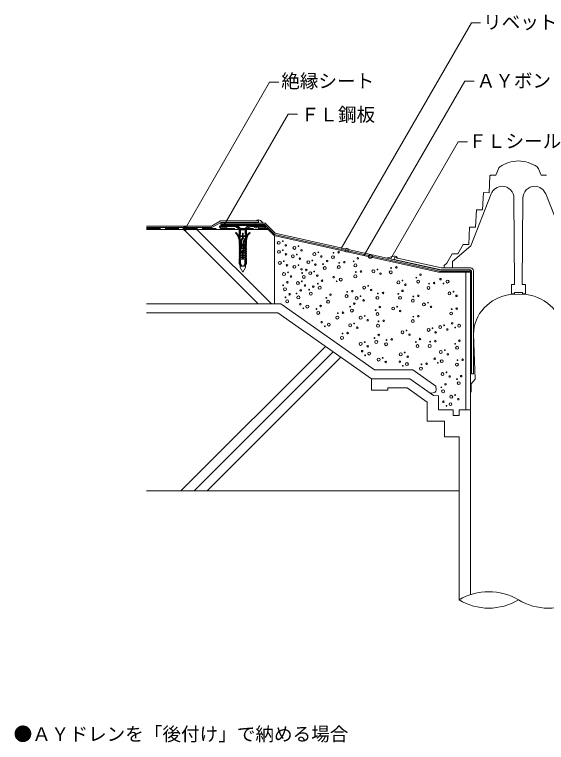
# Model space of a CAD drawing. Units: millimetres, scale not verified. Extents: x -561 to 705, y -497 to 401.
# Drawn here: x -561 to 11, y -381 to 401 of the extents above; entities that cross this region are included whole.
import ezdxf
from ezdxf.enums import TextEntityAlignment as Align

# ---------------------------------------------------------------- set-up
doc = ezdxf.new("R2010")
doc.units = ezdxf.units.MM
doc.header["$LTSCALE"] = 5
doc.linetypes.add('DASHED2', pattern=[3, 2, -1])
doc.linetypes.add('DASHED3', pattern=[4, 3, -1])
for name, color, linetype, lineweight in [('0-0', 7, 'Continuous', 9), ('2-0', 7, 'Continuous', 9), ('E-0', 7, 'Continuous', 9)]:
    doc.layers.add(name, color=color, linetype=linetype, lineweight=lineweight)
doc.styles.add('ＭＳ ゴシック', font='')
doc.styles.get('ＭＳ ゴシック').set_extended_font_data('MS Gothic')

msp = doc.modelspace()

# ---------------------------------------------------------------- linework, layer by layer
at = {"layer": '0-0'}
for p, q in [((-277.845, 80.522), (-419.09, 80.522)), ((-277.845, 80.522), (-177.08, 9.522)), ((-382.017, -110.863), (-226.681, 44.471)), ((-367.875, -110.863), (-218.384, 38.626)), ((-353.733, -110.863), (-210.088, 32.78)), ((-419.09, -110.863), (-82.825, -110.863))]:
    msp.add_line(p, q, dxfattribs=at)
at = {"layer": '2-0'}
for p, q in [((-209.846, 149.86), (-69.713, 392.577)), ((-69.713, 392.577), (-59.713, 392.577)), ((-184.878, 142.661), (-76.852, 329.768)), ((-76.852, 329.768), (-66.852, 329.768)), ((-336.316, 173.883), (-266.788, 294.309)), ((-266.788, 294.309), (-256.788, 294.309)), ((-40.595, 235.627), (-43.365, 228.537)), ((-49.705, 228.047), (-50.625, 209.872)), ((-43.365, 228.537), (-49.205, 228.542)), ((-70.42, 152.562), (-48.53, 208.447)), ((-23.97, 203.832), (-23.225, 110.977)), ((-14.21, 203.832), (-14.955, 110.977)), ((32.24, 152.562), (10.35, 208.447)), ((-419.09, 173.862), (-349.081, 173.862)), ((-419.09, 172.362), (-348.679, 172.362)), ((-339.381, 179.462), (-349.081, 173.862)), ((-338.979, 177.962), (-348.679, 172.362)), ((-339.381, 179.462), (-298.481, 179.462)), ((-339.025, 172.565), (-332.614, 173.354)), ((-338.979, 176.962), (-291.384, 176.962)), ((-338.979, 175.462), (-338.979, 176.962)), ((-338.979, 175.462), (-292.006, 175.462)), ((-338.979, 174.462), (-291.981, 174.462)), ((-323.676, 173.362), (-338.979, 173.362)), ((-338.979, 171.462), (-332.479, 172.262)), ((-332.614, 173.354), (-332.479, 172.262)), ((-318.48, 170.362), (-323.676, 173.362)), ((-318.48, 171.632), (-323.381, 174.462)), ((-309.803, 174.428), (-321.204, 174.428)), ((-318.404, 171.628), (-321.204, 174.428)), ((-312.604, 171.628), (-309.803, 174.428)), ((-312.48, 171.632), (-307.578, 174.462)), ((-312.48, 170.362), (-307.284, 173.362)), ((-307.284, 173.362), (-291.981, 173.362)), ((-298.346, 173.354), (-298.481, 172.262)), ((-291.981, 171.462), (-298.481, 172.262)), ((-291.935, 172.565), (-298.346, 173.354)), ((-296.403, 179.813), (-293.552, 176.962)), ((-292.006, 175.462), (-281.428, 164.885)), ((-291.384, 176.962), (-280.676, 166.254)), ((-419.09, 170.362), (-318.404, 170.362)), ((-378.982, 170.362), (-298.842, 90.222)), ((-364.84, 170.362), (-284.7, 90.222)), ((-322.64, 167.089), (-323.334, 166.369)), ((-319.504, 170.036), (-320.246, 170.778)), ((-320.246, 170.778), (-318.404, 170.778)), ((-319.504, 163.42), (-319.504, 170.036)), ((-318.48, 171.632), (-318.48, 170.362)), ((-318.404, 129.451), (-318.404, 171.628)), ((-312.675, 170.362), (-288.32, 170.362)), ((-312.604, 129.451), (-312.604, 171.628)), ((-310.762, 170.778), (-312.604, 170.778)), ((-312.48, 171.632), (-312.48, 170.362)), ((-311.504, 170.036), (-310.762, 170.778)), ((-307.582, 166.455), (-308.354, 167.104)), ((-319.504, 163.42), (-318.982, 162.899)), ((-318.572, 156.785), (-318.404, 156.785)), ((-312.466, 156.781), (-312.604, 156.781)), ((-311.496, 156.768), (-311.496, 155.489)), ((-311.47, 156.779), (-311.468, 158.127)), ((-319.472, 154.094), (-319.472, 154.49)), ((-319.472, 154.49), (-318.5, 154.49)), ((-319.472, 154.094), (-318.511, 152.59)), ((-319.472, 152.193), (-319.472, 152.59)), ((-319.472, 152.59), (-318.511, 152.59)), ((-319.472, 152.193), (-318.511, 150.69)), ((-319.472, 150.293), (-319.472, 150.69)), ((-319.472, 150.69), (-318.511, 150.69)), ((-319.472, 150.293), (-318.512, 148.791)), ((-319.472, 148.394), (-319.472, 148.791)), ((-319.472, 148.791), (-318.512, 148.791)), ((-319.454, 155.432), (-318.5, 154.49)), ((-311.496, 155.489), (-312.507, 154.49)), ((-311.536, 154.094), (-312.496, 152.59)), ((-311.536, 152.59), (-312.496, 152.59)), ((-311.536, 152.193), (-312.496, 150.69)), ((-311.536, 150.69), (-312.496, 150.69)), ((-311.536, 150.293), (-312.496, 148.791)), ((-311.536, 148.791), (-312.496, 148.791)), ((-311.536, 152.193), (-311.536, 152.59)), ((-311.536, 150.293), (-311.536, 150.69)), ((-311.536, 148.394), (-311.536, 148.791)), ((-319.472, 148.394), (-318.512, 146.891)), ((-319.472, 146.494), (-319.472, 146.891)), ((-319.472, 146.891), (-318.512, 146.891)), ((-319.472, 146.494), (-318.511, 144.99)), ((-319.472, 144.593), (-319.472, 144.99)), ((-319.472, 144.99), (-318.511, 144.99)), ((-319.472, 144.593), (-318.511, 143.09)), ((-319.472, 142.693), (-319.472, 143.09)), ((-319.472, 143.09), (-318.511, 143.09)), ((-319.472, 142.693), (-318.512, 141.191)), ((-319.472, 140.794), (-319.472, 141.191)), ((-319.472, 141.191), (-318.512, 141.191)), ((-311.536, 146.494), (-312.496, 144.99)), ((-311.536, 144.99), (-312.496, 144.99)), ((-311.536, 144.593), (-312.496, 143.09)), ((-311.536, 143.09), (-312.496, 143.09)), ((-311.536, 148.394), (-312.495, 146.891)), ((-311.536, 146.891), (-312.495, 146.891)), ((-311.536, 142.693), (-312.495, 141.191)), ((-311.536, 141.191), (-312.495, 141.191)), ((-311.536, 146.494), (-311.536, 146.891)), ((-311.536, 144.593), (-311.536, 144.99)), ((-311.536, 142.693), (-311.536, 143.09)), ((-311.536, 140.794), (-311.536, 141.191)), ((-152.885, 141.735), (-161.216, 139.503)), ((-319.504, 139.255), (-318.489, 139.255)), ((-319.504, 139.255), (-319.504, 133.385)), ((-319.504, 133.385), (-317.999, 130.78)), ((-319.472, 140.794), (-318.489, 139.255)), ((-311.536, 140.794), (-312.518, 139.255)), ((-311.504, 139.255), (-312.518, 139.255)), ((-152.172, 140.108), (-152.608, 138.156)), ((-102.299, 126.917), (-152.608, 138.156)), ((-101.863, 128.869), (-152.172, 140.108)), ((-318.404, 129.451), (-315.504, 124.428)), ((-312.604, 129.451), (-315.504, 124.428)), ((-70.48, 128.917), (-102.299, 128.917)), ((-70.48, 126.917), (-102.299, 126.917)), ((-70.48, 124.917), (-70.48, 126.417)), ((-69.48, 125.917), (-69.48, 14.842)), ((-67.48, 125.917), (-67.48, 14.842)), ((-75.555, -23.548), (-75.555, 124.417)), ((-70.48, -222.47), (-70.48, 124.417)), ((-26.635, 110.977), (-26.635, 100.977)), ((-26.635, 110.977), (-23.225, 110.977)), ((-11.545, 110.977), (-14.955, 110.977)), ((-11.545, 100.977), (-11.545, 110.977)), ((-23.295, 100.977), (-23.295, 102.492)), ((-23.295, 102.492), (-18.985, 102.492)), ((-14.885, 102.492), (-19.195, 102.492)), ((-14.885, 102.492), (-14.885, 100.977)), ((-27.584, 100.482), (-19.09, 100.804)), ((-26.635, 100.977), (-23.295, 100.977)), ((-10.596, 100.482), (-19.09, 100.804)), ((-14.885, 100.977), (-11.545, 100.977)), ((-419.09, 90.222), (-274.66, 90.222)), ((-274.66, 90.222), (-173.99, 19.222)), ((-135.8, 9.522), (-177.08, 9.522)), ((-177.08, 9.522), (-177.08, -2.383)), ((-110.465, -8.328), (-135.8, 9.522)), ((-67.48, 14.842), (-69.48, 14.842)), ((-177.08, -2.383), (-159.555, -2.383)), ((-159.555, -0.178), (-138.89, -0.178)), ((-159.555, -2.383), (-159.555, -0.178)), ((-138.89, -0.178), (-117.225, -15.588)), ((-117.225, -15.588), (-117.225, -35.898)), ((-104.985, -8.553), (-110.465, -8.328)), ((-104.985, -23.548), (-104.985, -8.553)), ((-89.11, -23.548), (-104.985, -23.548)), ((-89.11, -29.723), (-89.11, -23.548)), ((-82.825, -29.723), (-89.11, -29.723)), ((-82.825, -23.548), (-82.825, -29.723)), ((-70.48, -23.548), (-82.825, -23.548)), ((-117.225, -35.898), (-98.705, -35.898)), ((-98.705, -35.898), (-98.705, -52.653)), ((-98.705, -52.653), (-82.825, -52.653)), ((-82.825, -52.653), (-82.825, -228.162))]:
    msp.add_line(p, q, dxfattribs=at)
at = {"layer": '2-0', "linetype": 'DASHED3'}
msp.add_line((-419.09, 171.362), (-288.32, 171.362), dxfattribs=at)
at = {"layer": '2-0', "linetype": 'DASHED2'}
for p, q in [((-318.615, 170.036), (-319.504, 170.036)), ((-318.006, 170.036), (-318.746, 170.776)), ((-312.604, 170.778), (-318.404, 170.778)), ((-312.988, 170.036), (-318.006, 170.036)), ((-315.904, 166.001), (-315.904, 161.19)), ((-315.104, 166.001), (-315.104, 160.976)), ((-313.002, 170.036), (-312.261, 170.776)), ((-311.504, 170.036), (-312.379, 170.036)), ((-312.281, 170.778), (-312.295, 170.764)), ((-319.504, 163.42), (-315.904, 163.42)), ((-318.982, 162.899), (-315.904, 162.899)), ((-317.924, 156.785), (-318.404, 156.785)), ((-315.904, 161.19), (-317.19, 158.963)), ((-317.19, 158.963), (-317.19, 146.801)), ((-315.104, 160.976), (-316.39, 158.748)), ((-316.39, 158.748), (-316.39, 146.801)), ((-315.104, 163.42), (-311.504, 163.42)), ((-315.104, 162.899), (-311.917, 162.899)), ((-314.662, 148.535), (-314.662, 160.524)), ((-313.862, 160.524), (-313.862, 148.379)), ((-312.604, 156.781), (-312.984, 156.781)), ((-319.472, 154.094), (-317.19, 154.094)), ((-319.472, 152.193), (-318.004, 152.193)), ((-319.472, 150.293), (-318.004, 150.293)), ((-318.512, 148.791), (-318.004, 148.791)), ((-318.511, 152.59), (-318.004, 152.59)), ((-318.511, 150.69), (-318.004, 150.69)), ((-318.5, 154.49), (-317.19, 154.49)), ((-318.004, 153.515), (-318.004, 138.297)), ((-318.004, 153.515), (-317.19, 153.515)), ((-318.004, 153.133), (-317.19, 153.133)), ((-317.19, 151.616), (-318.004, 151.616)), ((-317.19, 151.233), (-318.004, 151.233)), ((-317.19, 149.716), (-318.004, 149.716)), ((-317.19, 149.332), (-318.004, 149.332)), ((-314.662, 154.49), (-316.39, 154.49)), ((-314.662, 154.157), (-316.39, 154.157)), ((-314.662, 153.515), (-316.39, 153.515)), ((-314.662, 153.133), (-316.39, 153.133)), ((-314.662, 151.616), (-316.39, 151.616)), ((-314.662, 151.233), (-316.39, 151.233)), ((-314.662, 149.716), (-316.39, 149.716)), ((-314.662, 149.332), (-316.39, 149.332)), ((-312.507, 154.49), (-313.862, 154.49)), ((-313.862, 154.094), (-311.536, 154.094)), ((-313.004, 153.515), (-313.862, 153.515)), ((-313.004, 153.133), (-313.862, 153.133)), ((-313.004, 151.616), (-313.862, 151.616)), ((-313.004, 151.233), (-313.862, 151.233)), ((-313.004, 149.716), (-313.862, 149.716)), ((-313.004, 149.332), (-313.862, 149.332)), ((-313.004, 153.515), (-313.004, 138.297)), ((-312.496, 152.59), (-313.004, 152.59)), ((-311.536, 152.193), (-313.004, 152.193)), ((-312.496, 150.69), (-313.004, 150.69)), ((-311.536, 150.293), (-313.004, 150.293)), ((-312.496, 148.791), (-313.004, 148.791)), ((-319.472, 148.394), (-318.004, 148.394)), ((-319.472, 146.494), (-318.004, 146.494)), ((-319.472, 144.593), (-318.004, 144.593)), ((-319.472, 142.693), (-318.004, 142.693)), ((-318.512, 146.891), (-318.004, 146.891)), ((-318.512, 141.191), (-318.004, 141.191)), ((-318.511, 144.99), (-318.004, 144.99)), ((-318.511, 143.09), (-318.004, 143.09)), ((-317.19, 147.815), (-318.004, 147.815)), ((-317.19, 147.433), (-318.004, 147.433)), ((-315.725, 145.915), (-318.004, 145.915)), ((-315.88, 145.533), (-318.004, 145.533)), ((-315.906, 144.016), (-318.004, 144.016)), ((-315.906, 143.633), (-318.004, 143.633)), ((-315.906, 142.116), (-318.004, 142.116)), ((-315.906, 141.734), (-318.004, 141.734)), ((-314.954, 147.815), (-316.39, 147.815)), ((-315.174, 147.433), (-316.39, 147.433)), ((-315.904, 145.476), (-314.662, 148.535)), ((-315.904, 145.476), (-315.904, 138.744)), ((-315.104, 145.32), (-313.862, 148.379)), ((-315.104, 145.32), (-315.104, 138.744)), ((-315.104, 144.016), (-313.004, 144.016)), ((-315.104, 143.633), (-313.004, 143.633)), ((-315.104, 142.116), (-313.004, 142.116)), ((-315.104, 141.734), (-313.004, 141.734)), ((-315.017, 145.533), (-313.004, 145.533)), ((-314.862, 145.915), (-313.004, 145.915)), ((-314.248, 147.433), (-313.004, 147.433)), ((-314.116, 147.815), (-313.004, 147.815)), ((-311.536, 148.394), (-313.004, 148.394)), ((-312.495, 146.891), (-313.004, 146.891)), ((-311.536, 146.494), (-313.004, 146.494)), ((-312.496, 144.99), (-313.004, 144.99)), ((-311.536, 144.593), (-313.004, 144.593)), ((-312.496, 143.09), (-313.004, 143.09)), ((-311.536, 142.693), (-313.004, 142.693)), ((-312.495, 141.191), (-313.004, 141.191)), ((-319.472, 140.794), (-318.004, 140.794)), ((-318.489, 139.255), (-318.004, 139.255)), ((-318.104, 137.375), (-317.754, 137.375)), ((-318.104, 133.269), (-318.104, 137.375)), ((-318.104, 133.269), (-316.666, 130.78)), ((-315.906, 140.217), (-318.004, 140.217)), ((-315.906, 139.834), (-318.004, 139.834)), ((-318.004, 138.297), (-313.004, 138.297)), ((-317.754, 133.363), (-317.754, 137.375)), ((-317.754, 133.363), (-316.262, 130.78)), ((-315.104, 140.217), (-313.004, 140.217)), ((-315.104, 139.834), (-313.004, 139.834)), ((-313.254, 133.363), (-314.745, 130.78)), ((-312.904, 133.269), (-314.341, 130.78)), ((-313.254, 137.375), (-312.904, 137.375)), ((-313.254, 133.363), (-313.254, 137.375)), ((-311.536, 140.794), (-313.004, 140.794)), ((-312.518, 139.255), (-313.004, 139.255)), ((-312.904, 133.269), (-312.904, 137.375)), ((-317.999, 130.78), (-316.666, 130.78)), ((-316.262, 130.78), (-314.745, 130.78)), ((-314.341, 130.78), (-313.008, 130.78))]:
    msp.add_line(p, q, dxfattribs=at)
at = {"layer": '2-0'}
for points in [[(-377.583, 171.138), (-286.639, 328.658), (-276.639, 328.658)], [(-156.319, 139.043), (-83.819, 264.617), (-73.819, 264.617)], [(2.415, 235.627), (5.185, 228.537), (11.025, 228.542)], [(-70.42, 152.562), (-90.105, 135.912), (-90.105, 128.997), (-99.09, 128.997), (-99.09, 131.482), (-96.195, 134.047), (-90.38, 144.077), (-84.215, 144.077), (-78.56, 153.952), (-72.43, 153.952), (-71.52, 172.597), (-65.17, 172.597), (-64.045, 191.257), (-57.895, 191.257), (-56.72, 209.912), (-50.625, 209.872)], [(-338.979, 177.962), (-298.481, 177.962), (-298.481, 179.462)], [(-311.917, 162.899), (-311.504, 163.418), (-311.504, 170.036)], [(-288.32, 170.362), (-281.265, 163.307), (-281.265, 127.262), (-281.265, 90.222)], [(-70.48, 124.917), (-102.519, 124.917), (-281.428, 164.885)], [(-70.48, 126.417), (-102.354, 126.417), (-280.676, 166.254)], [(-70.48, 124.417), (-104.868, 124.417), (-281.93, 163.972)], [(-311.536, 154.094), (-311.536, 154.49), (-312.507, 154.49)], [(-311.504, 139.255), (-311.504, 133.385), (-313.008, 130.78)], [(-69.801, -4.553), (-69.807, 4.177), (-65.492, 9.117), (-67.355, 57.687)], [(-173.99, 19.222), (-132.71, 19.222), (-108.07, 1.807)]]:
    msp.add_lwpolyline(points, dxfattribs=at)
at = {"layer": '2-0', "linetype": 'DASHED2'}
for points in [[(-318.006, 170.036), (-318.006, 165.4), (-318.746, 170.776)], [(-313.002, 170.036), (-313.002, 165.4), (-312.261, 170.776)]]:
    msp.add_lwpolyline(points, dxfattribs=at)
at = {"layer": '2-0'}
for centre, radius in [((-377.583, 171.138), 2), ((-301.308, 173.883), 2), ((-276.773, 155.863), 1.559), ((-272.485, 157.758), 0.418), ((-269.21, 153.266), 0.837), ((-259.914, 150.399), 1.559), ((-255.626, 152.294), 0.418), ((-203.511, 148.122), 2), ((-276.617, 146.184), 1.559), ((-272.329, 148.08), 0.418), ((-269.054, 143.588), 0.837), ((-261.631, 141.501), 1.559), ((-257.343, 143.396), 0.418), ((-252.351, 147.803), 0.837), ((-238.528, 143.843), 1.559), ((-234.24, 145.738), 0.418), ((-230.964, 141.246), 0.837), ((-218.49, 140.461), 1.559), ((-217.988, 145.122), 0.418), ((-212.461, 145.713), 0.837), ((-178.299, 141.344), 2), ((-275.524, 134.32), 1.559), ((-271.236, 136.216), 0.418), ((-254.068, 138.905), 0.837), ((-244.928, 135.101), 1.559), ((-240.64, 136.996), 0.418), ((-237.365, 132.505), 0.837), ((-229.213, 133.019), 0.418), ((-224.722, 136.294), 0.837), ((-211.744, 134.507), 0.418), ((-206.216, 135.097), 0.837), ((-196.275, 135.985), 0.418), ((-194.38, 131.697), 1.559), ((-191.784, 139.26), 0.837), ((-267.961, 131.724), 0.837), ((-259.914, 130.105), 1.559), ((-255.626, 132.001), 0.418), ((-252.351, 127.509), 0.837), ((-247.201, 126.772), 0.837), ((-238.61, 125.132), 0.418), ((-227.318, 128.731), 1.559), ((-212.246, 129.846), 1.559), ((-188.421, 125.107), 0.837), ((-174.993, 125.266), 1.559), ((-170.705, 127.162), 0.418), ((-156.361, 124.226), 1.559), ((-155.858, 128.887), 0.418), ((-150.331, 129.478), 0.837), ((-271.153, 122.3), 1.559), ((-266.865, 124.196), 0.418), ((-263.59, 119.704), 0.837), ((-251.692, 123.497), 0.418), ((-249.797, 119.209), 1.559), ((-242.898, 123.237), 1.559), ((-235.335, 120.641), 0.837), ((-217.74, 118.966), 0.837), ((-210.177, 116.369), 1.559), ((-194.45, 119.855), 1.559), ((-193.948, 124.516), 0.418), ((-167.43, 122.67), 0.837), ((-128.838, 118.502), 0.418), ((-124.347, 121.777), 0.837), ((-102.847, 116.78), 0.837), ((-271.986, 110.228), 0.418), ((-267.494, 113.503), 0.837), ((-256.167, 112.622), 1.559), ((-251.879, 114.517), 0.418), ((-248.604, 110.026), 0.837), ((-239.708, 108.82), 0.837), ((-234.677, 111.945), 0.418), ((-230.185, 115.22), 0.837), ((-214.465, 114.474), 0.418), ((-180.696, 109.678), 0.418), ((-148.143, 113.402), 1.559), ((-143.855, 115.298), 0.418), ((-140.58, 110.806), 0.837), ((-126.943, 114.214), 1.559), ((-115.271, 112.028), 0.418), ((-109.744, 112.618), 0.837), ((-99.572, 112.289), 0.418), ((-95.284, 114.184), 1.559), ((-270.09, 105.94), 1.559), ((-257.624, 101.486), 0.418), ((-253.133, 104.761), 0.837), ((-244.199, 105.545), 0.418), ((-242.304, 101.257), 1.559), ((-232.781, 107.657), 1.559), ((-203.314, 103.286), 0.418), ((-197.787, 103.877), 0.837), ((-184.984, 107.782), 1.559), ((-177.421, 105.186), 0.837), ((-170.22, 101.413), 0.418), ((-164.693, 102.003), 0.837), ((-143.703, 104.293), 0.837), ((-115.774, 107.367), 1.559), ((-93.194, 101.538), 1.559), ((-88.906, 103.434), 0.418), ((-269.644, 97.271), 0.418), ((-267.749, 92.983), 1.559), ((-265.153, 100.547), 0.837), ((-255.729, 97.198), 1.559), ((-225.623, 96.803), 0.418), ((-223.727, 92.515), 1.559), ((-221.131, 100.078), 0.837), ((-203.817, 98.625), 1.559), ((-193.101, 96.543), 1.559), ((-188.813, 98.438), 0.418), ((-185.538, 93.947), 0.837), ((-170.723, 96.752), 1.559), ((-148.195, 101.018), 0.418), ((-146.3, 96.73), 1.559), ((-132.633, 93.629), 1.559), ((-132.131, 98.291), 0.418), ((-126.603, 98.881), 0.837), ((-85.631, 98.942), 0.837), ((-253.644, 89.93), 0.837), ((-246.081, 87.334), 1.559), ((-231.746, 88.058), 0.837), ((-200.022, 87.281), 0.418), ((-195.53, 90.556), 0.837), ((-168.056, 86.809), 0.837), ((-153.763, 85.303), 1.559), ((-149.475, 87.199), 0.418), ((-120.669, 89.674), 1.559), ((-116.381, 91.57), 0.418), ((-113.106, 87.078), 0.837), ((-250.369, 85.439), 0.418), ((-236.238, 84.783), 0.418), ((-234.342, 80.495), 1.559), ((-213.305, 80.183), 0.418), ((-207.777, 80.773), 0.837), ((-198.126, 82.993), 1.559), ((-172.547, 83.534), 0.418), ((-170.652, 79.246), 1.559), ((-146.2, 82.707), 0.837), ((-91.422, 79.892), 1.559), ((-90.919, 84.554), 0.418), ((-85.392, 85.144), 0.837), ((-230.541, 70.573), 0.837), ((-213.807, 75.521), 1.559), ((-188.73, 75.313), 1.559), ((-184.442, 77.208), 0.418), ((-181.167, 72.717), 0.837), ((-169.596, 71.441), 0.418), ((-164.068, 72.031), 0.837), ((-132.633, 71.775), 1.559), ((-132.131, 76.436), 0.418), ((-126.603, 77.027), 0.837), ((-227.266, 66.082), 0.418), ((-222.978, 67.977), 1.559), ((-199.97, 67.195), 1.559), ((-195.682, 69.091), 0.418), ((-192.407, 64.599), 0.837), ((-170.098, 66.78), 1.559), ((-115.673, 62.2), 1.559), ((-111.385, 64.095), 0.418), ((-103.185, 65.322), 1.559), ((-98.897, 67.218), 0.418), ((-95.622, 62.726), 0.837), ((-90.359, 69.324), 0.837), ((-87.084, 64.833), 0.418), ((-82.796, 66.728), 1.559), ((-208.812, 53.667), 1.559), ((-208.309, 58.328), 0.418), ((-202.782, 58.919), 0.837), ((-169.305, 56.837), 0.837), ((-143.772, 59.702), 1.559), ((-139.484, 61.598), 0.418), ((-136.209, 57.106), 0.837), ((-108.11, 59.604), 0.837), ((-188.73, 47.214), 1.559), ((-184.442, 49.109), 0.418), ((-173.796, 53.562), 0.418), ((-171.901, 49.274), 1.559), ((-161.356, 46.798), 1.559), ((-160.854, 51.459), 0.418), ((-155.326, 52.05), 0.837), ((-129.463, 49.191), 0.418), ((-124.971, 52.466), 0.837), ((-114.022, 49.586), 0.418), ((-108.495, 50.177), 0.837), ((-87.002, 47.318), 0.418), ((-82.511, 50.593), 0.837), ((-187.144, 39.352), 0.837), ((-181.167, 44.618), 0.837), ((-127.567, 44.903), 1.559), ((-114.525, 44.925), 1.559), ((-102.561, 38.472), 1.559), ((-98.273, 40.368), 0.418), ((-85.107, 43.03), 1.559), ((-183.869, 34.861), 0.418), ((-179.581, 36.756), 1.559), ((-169.373, 30.355), 1.559), ((-165.085, 32.25), 0.418), ((-145.645, 35.975), 1.559), ((-141.357, 37.87), 0.418), ((-138.082, 33.378), 0.837), ((-109.092, 31.235), 0.837), ((-94.998, 35.876), 0.837), ((-161.81, 27.759), 0.837), ((-146.557, 28.113), 0.837), ((-143.282, 23.621), 0.418), ((-138.994, 25.517), 1.559), ((-123.389, 25.234), 0.418), ((-117.861, 25.824), 0.837), ((-105.817, 26.743), 0.418), ((-101.529, 28.639), 1.559), ((-85.177, 24.944), 1.559), ((-84.675, 29.605), 0.418), ((-79.148, 30.195), 0.837), ((-123.891, 20.573), 1.559), ((-100.687, 14.744), 1.559), ((-96.399, 16.64), 0.418), ((-93.124, 12.148), 0.837), ((-85.129, 9.229), 0.418), ((-80.637, 12.504), 0.837), ((-101.988, 0.487), 0.418), ((-97.497, 3.762), 0.837), ((-83.233, 4.941), 1.559), ((-100.093, -3.801), 1.559), ((-87.033, -7.713), 0.418), ((-99.725, -14.972), 0.837), ((-91.321, -9.608), 1.559), ((-83.758, -12.204), 0.837), ((-96.45, -19.464), 0.418), ((-92.162, -17.568), 1.559)]:
    msp.add_circle(centre, radius, dxfattribs=at)
for centre, radius, start, end in [((-18.804, 208.451), 35.561, 90.46021, 125.06667), ((-19.376, 208.451), 35.561, 54.93333, 89.53979), ((-35.952, 233.8), 4.99, 131.14351, 158.5146), ((-2.228, 233.8), 4.99, 21.4854, 48.85649), ((-49.204, 228.041), 0.501, 90.12483, 179.29934), ((-36.192, 203.39), 13.334, 90.91404, 157.71102), ((-36.507, 204.181), 12.541, 358.4059, 89.53552), ((-1.673, 204.181), 12.541, 90.46448, 181.5941), ((-1.988, 203.39), 13.334, 22.28898, 89.08596), ((-298.481, 176.962), 3.528, 53.91503, 134.87763), ((-338.979, 172.962), 1.5, 90, 270), ((-338.979, 172.962), 0.4, 90, 263.40561), ((-291.981, 172.962), 1.5, 270, 90), ((-291.981, 172.962), 0.4, 276.59439, 90), ((-327.551, 160.797), 6.987, 41.42641, 52.87603), ((-332.188, 157.353), 13.637, 4.74251, 45.55841), ((-331.464, 157.628), 12.02, 4.0515, 40.41261), ((-299.783, 157.709), 12.717, 132.37502, 184.18608), ((-300.047, 157.869), 11.424, 131.26792, 178.70703), ((-338.469, 156.83), 19.067, 355.795, 4.95744), ((-325.477, 159.83), 7.184, 10.41457, 25.29258), ((-329.163, 157.47), 10.613, 356.29748, 5.45992), ((-301.805, 158.222), 11.141, 155.17616, 166.44206), ((-152.608, 138.156), 3.59, 18.30522, 94.42951), ((-70.48, 125.917), 3, 0, 90), ((-70.48, 125.917), 1, 0, 90), ((-116.419, -0.993), 8.806, 342.18438, 18.54549), ((-112.429, 1.651), 7.404, 253.22303, 292.63505), ((-111.084, -2.083), 3.445, 295.87717, 332.23827), ((-50.957, -281.041), 61.739, 58.92467, 121.07533), ((-50.957, -175.283), 61.739, 238.92467, 301.07533), ((12.778, -175.283), 61.739, 238.92467, 301.07533)]:
    msp.add_arc(centre, radius, start, end, dxfattribs=at)
at = {"layer": '2-0', "linetype": 'DASHED2'}
for centre, radius, start, end in [((-315.504, 166.001), 0.4, 0, 180), ((-337.991, 156.767), 20.067, 0.05043, 12.55695), ((-314.262, 160.524), 0.4, 360, 180), ((-262.167, 154.459), 50.869, 172.80096, 177.38401), ((-316.79, 146.801), 0.4, 180, 360), ((-315.504, 138.744), 0.4, 180, 360)]:
    msp.add_arc(centre, radius, start, end, dxfattribs=at)
at = {"layer": '2-0'}
for centre, major_axis, start_param, end_param in [((-20.516, 57.609), (46.839, 0), 1.7222758, 3.1397954), ((-17.664, 57.609), (-46.839, 0), 3.1433899, 4.5609095)]:
    msp.add_ellipse(centre, major_axis=major_axis, ratio=0.925926, start_param=start_param, end_param=end_param, dxfattribs=at)

# ---------------------------------------------------------------- texts
at = {"layer": '2-0', "style": 'ＭＳ ゴシック'}
msp.add_text('●ＡＹドレンを「後付け」で納める場合', height=14.66, dxfattribs=at).set_placement((-561.846, -384.159), align=Align.BOTTOM_LEFT)
at = {"layer": 'E-0', "style": 'ＭＳ ゴシック'}
for s, p in [('リベットルーフ', (-57.106, 381.581)), ('絶縁シート', (-274.146, 318.249)), ('ＡＹボンド５８０ＮＦ', (-64.021, 318.578)), ('ＦＬ鋼板', (-253.112, 282.137)), ('ＦＬシール', (-72.969, 253.603))]:
    msp.add_text(s, height=14.66, dxfattribs=at).set_placement(p, align=Align.BOTTOM_LEFT)

doc.saveas('drawing.dxf')
